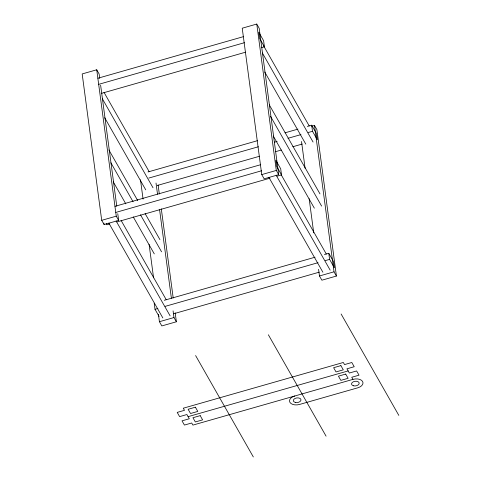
<?xml version="1.0" encoding="UTF-8"?>
<svg xmlns="http://www.w3.org/2000/svg" width="481" height="481" viewBox="0 0 481 481"><rect width="100%" height="100%" fill="white"/><g stroke="black" fill="none" stroke-linecap="round" stroke-linejoin="round"><path stroke-width="0.72" d="M99.723 78.463L99.128 74.002L96.729 69.781L82.179 73.936L101.707 220.328L104.112 224.549L118.663 220.394L117.773 213.708M256.776 24.05L242.226 28.205L261.754 174.597L264.159 178.818L278.709 174.663L259.181 28.277L256.776 24.05L276.304 170.436L278.709 174.663M97.902 78.235L243.639 36.592M98.713 84.331L244.456 42.689M101.359 93.398L245.653 52.17M261.526 47.637L264.412 46.807L263.6 40.711L258.79 32.263L259.602 38.36L264.412 46.807M148.01 171.964L257.612 140.644M285.011 132.816L297.992 129.106M307.365 126.431L311.694 125.192L316.504 133.646L317.316 139.743L312.506 131.295L311.694 125.192M311.718 126.22L314.484 125.433L316.889 129.654L336.423 276.046L321.873 280.201L319.468 275.98L318.578 269.288M148.821 178.066L258.423 146.747M274.29 142.214L277.176 141.39M287.993 138.3L300.968 134.59M308.183 132.528L312.506 131.295M157.269 185.474L259.644 156.223M275.505 151.689L281.271 150.042M292.803 146.747L302.176 144.066M114.989 206.325L260.732 164.682M115.807 212.422L261.544 170.779M101.707 220.328L116.258 216.167L118.663 220.394M261.754 174.597L276.304 170.436M109.794 223.966L106.908 224.789L106.169 223.491M117.009 221.903L269.961 178.198M277.176 176.136L281.505 174.898L280.694 168.801L275.884 160.353L276.695 166.45L281.505 174.898M164.286 300.288L315.079 257.203M324.459 254.521L328.782 253.283L333.592 261.736L334.409 267.833L329.599 259.385L328.782 253.283M154.185 303.174L155.002 309.271L157.888 308.447M165.103 306.385L318.055 262.68M325.27 260.624L329.599 259.385M173.515 313.804L319.258 272.162M159.421 321.711L173.972 317.55L176.377 321.777L161.826 325.932L159.421 321.711L158.429 314.279M319.468 275.98L334.018 271.819L336.423 276.046M188.095 416.654L348.142 370.923M352.952 379.371L192.905 425.102L191.703 422.991L184.427 425.066L182.022 420.845L189.298 418.765L186.893 414.538L179.617 416.618L177.212 412.397L184.488 410.317L183.285 408.207L343.332 362.476L344.534 364.586L351.809 362.506L354.214 366.732L346.939 368.813L349.344 373.034L356.619 370.953L359.024 375.18L351.749 377.26L352.952 379.371A7.708 4.636 -7.6 0 1 362.632 381.517A7.708 4.636 -7.6 0 1 357.762 387.818L299.561 404.449A7.708 4.636 -7.6 0 1 289.881 402.302A7.708 4.636 -7.6 0 1 294.751 396.001M263.72 46.014L309.223 125.944M262.385 53.012L313.071 142.045M264.73 71.988L305.796 144.126M269.306 104.858L319.985 193.891M270.562 116.408L321.615 206.09M273.274 136.033L314.34 208.171M281.181 174.753L326.31 254.034M276.148 175.252L330.158 270.136M268.873 177.333L322.883 272.216M341.113 313.997L398.821 415.38M268.362 334.782L326.076 436.165M104.04 92.388L149.176 171.675M102.339 98.743L153.018 187.776M104.684 117.719L145.743 189.851M108.886 149.94L137.74 200.625M145.142 213.624L159.939 239.622M110.883 162.788L133.081 201.779M140.476 214.779L161.568 251.822M113.227 181.764L125.806 203.86M133.207 216.853L154.293 253.896M121.128 220.484L166.264 299.765M195.611 355.567L253.325 456.95M116.101 220.983L170.112 315.867M108.826 223.064L162.837 317.941M155.002 309.271L159.067 316.42M314.484 125.433L334.018 271.819M301.521 141.48L305.092 168.23M309.157 198.695L313.72 232.876M158.135 185.047L159.319 193.963M161.303 208.826L173.202 297.998M175.186 312.86L176.377 321.777M156.024 183.051L157.509 194.198M159.596 209.8L171.392 298.232M173.076 310.864L173.972 317.55M140.482 179.78L143.061 199.098M149.11 244.426L153.571 277.868M100.619 85.149L116.781 206.277M96.729 69.781L116.258 216.167M103.914 223.064L104.112 224.549M195.4 407.197L188.125 409.277L190.53 413.504L197.805 411.423L195.4 407.197M340.897 365.626L333.622 367.706L336.027 371.927L343.302 369.847L340.897 365.626M200.21 415.644L192.935 417.724L195.34 421.951L202.615 419.871L200.21 415.644M345.707 374.074L338.432 376.154L340.837 380.375L348.112 378.3L345.707 374.074M295.352 402.435A3.854 2.321 -7.6 0 0 300.986 399.819A3.854 2.321 -7.6 0 0 295.13 398.418A3.854 2.321 -7.6 0 0 295.352 402.435M353.553 385.804A3.854 2.321 -7.6 0 0 359.187 383.195A3.854 2.321 -7.6 0 0 353.331 381.788A3.854 2.321 -7.6 0 0 353.553 385.804"/></g></svg>
